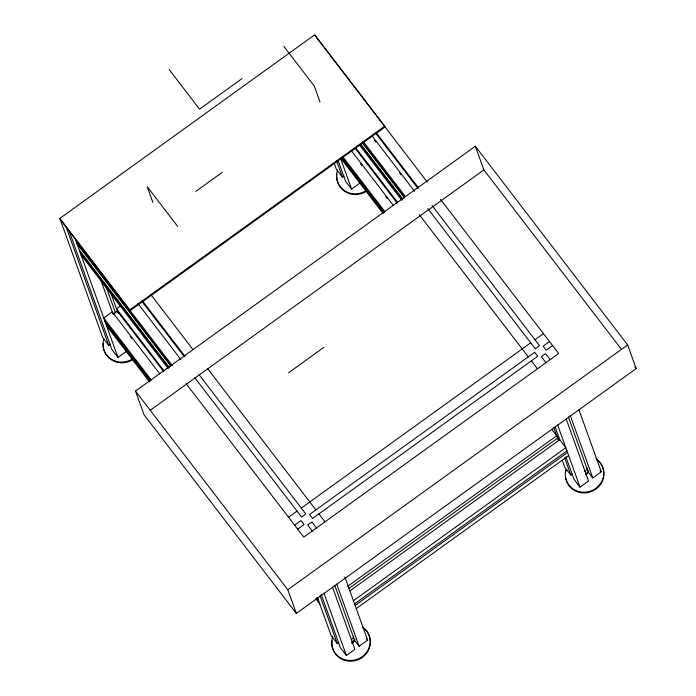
<?xml version="1.0" encoding="UTF-8"?>
<svg xmlns="http://www.w3.org/2000/svg" width="696" height="696" viewBox="0 0 696 696"><rect width="100%" height="100%" fill="white"/><g stroke="black" fill="none" stroke-linecap="round" stroke-linejoin="round"><path stroke-width="1.04" d="M242.051 78.587L199.569 109.194L169.111 69.452M59.821 218.413L314.714 34.8L384.766 126.202L385.053 126.985L130.161 310.607L59.821 218.413L102.712 337.551L108.802 345.503L110.394 344.355M195.785 191.409L222.294 172.312M120.73 305.735L116.484 308.789L164.012 370.803M113.091 314.218L117.337 311.164L163.543 371.447M129.882 309.816L384.766 126.202M334.158 163.116L336.359 169.241L342.449 177.184L344.05 176.036M69.243 231.124L111.847 349.479L117.946 357.422L126.437 351.306M338.152 160.75L345.503 181.16L351.593 189.103L360.084 182.987M135.511 391.056L475.359 146.23L627.653 344.929L636.179 368.593L296.331 613.42L144.029 414.729L135.511 391.056L287.805 589.747L296.331 613.42M150.197 410.283L483.885 169.902L475.359 146.23M288.544 372.795L323.858 347.356M288.553 517.25L297.044 511.125M301.298 508.071L530.691 342.815M534.946 339.752L543.437 333.628M294.643 525.193L301.011 520.608L304.056 524.575L297.688 529.169M549.527 341.579L543.158 346.164L546.203 350.14L552.581 345.555M287.805 589.747L627.653 344.929M347.817 586.25L556.696 435.774M348.661 588.616L557.548 438.141L559.375 440.525M349.975 590.861L559.741 439.75M353.429 600.718L565.831 447.702L551.824 429.423M354.56 603.867L566.97 450.851M355.134 605.45L567.536 452.435L566.231 450.73M356.265 608.6L568.675 455.593M317.524 597.725L331.157 635.596L337.247 643.539L338.839 642.399M562.237 460.134L564.804 467.277L570.894 475.229L572.495 474.08M352.011 642.156L354.56 640.32L334.733 585.232M585.658 473.845L588.207 472.01L568.38 416.913M321.195 594.462L340.292 647.515L346.39 655.467L354.882 649.342L332.479 587.111M354.56 640.32L359.136 646.279L367.627 640.163L344.859 576.906M565.865 456.759L573.948 479.196L580.038 487.148L588.529 481.032L566.126 418.792M588.207 472.01L592.783 477.969L601.274 471.845L578.872 409.613M483.885 169.902L621.676 349.67M634.856 366.879L636.179 368.593M314.992 35.592L322.927 45.936M324.136 47.511L427.318 182.135M440.516 199.343L558.67 353.498L303.778 537.121L186.232 383.757M375.936 132.301L418.818 188.251M432.016 205.468L539.513 345.712L535.268 348.774L427.77 208.53M550.171 359.623L545.603 353.664L541.357 356.717L545.925 362.677M375.466 132.945L417.696 188.033M371.69 135.363L414.572 191.313M374.518 140.314L375.84 142.028M399.591 173.017L400.913 174.739M363.19 141.479L405.42 196.568M419.27 214.646L528.29 356.883M531.335 360.85L537.425 368.802M362.346 142.054L404.576 197.142M362.259 142.776L404.48 197.864M360.572 143.915L402.793 199.012M360.476 144.637L402.706 199.726M283.864 46.406L314.322 86.139L320.003 101.921M359.632 145.212L401.862 200.3M356.074 148.231L397.66 202.484M354.943 148.013L397.19 203.128M600.056 470.261L601.274 471.845M351.167 150.423L393.414 205.546M360.598 163.986L361.92 165.709M385.68 196.716L387.002 198.438M342.667 156.548L384.914 211.662M341.823 157.122L384.07 212.236M341.736 157.835L383.983 212.95M340.892 158.41L383.139 213.524M177.671 226.391L147.213 186.65L152.894 202.432M150.701 294.391L192.949 349.514M207.478 368.462L315.88 509.898M318.925 513.865L325.023 521.817M142.21 300.515L185.119 356.491M198.978 374.579L305.866 514.031L301.612 517.085L194.732 377.641M316.523 527.933L311.956 521.974L307.71 525.036L312.278 530.996M142.402 302.02L183.988 356.274M137.965 303.578L180.864 359.554M60.108 219.205L172.373 365.678M76.473 242.234L170.868 365.383M77.038 243.809L170.772 366.105M79.309 250.125L169.084 367.244M79.883 251.7L168.998 367.966M81.014 254.858L168.154 368.532M366.409 638.571L367.627 640.163M159.767 373.856L112.239 311.851L103.739 317.976L151.267 379.981M130.248 336.612L131.57 338.334M104.879 321.126L150.423 380.555M316.767 597.577L318.089 599.299M105.444 322.709L150.336 381.269M316.68 598.299L318.664 600.883M106.584 325.867L149.492 381.843M315.836 598.865L319.795 604.032M570.372 415.73L592.783 477.969M557.627 424.917L580.038 487.148M555.208 427.17L559.984 440.429M553.633 427.274L558.044 439.515M564.656 457.881L570.894 475.229M340.57 158.497L351.593 189.103M336.577 160.863L342.449 177.184M336.725 584.048L359.136 646.279M323.979 593.227L346.39 655.467M319.986 595.593L337.247 643.539M110.855 293.147L118.198 313.557M105.914 286.169L115.466 312.695M100.729 279.888L112.848 313.557M75.333 239.076L117.946 357.422M66.198 227.157L108.802 345.503M587.207 467.93A5.185 4.916 -19.8 0 1 584.736 471.47M595.959 458.586A19.357 18.348 -19.8 0 1 601.222 482.328A19.357 18.348 -19.8 0 1 577.115 491.054A19.357 18.348 -19.8 0 1 565.944 469.452M596.341 459.377A19.357 18.348 -19.8 0 1 594.219 490.228A19.357 18.348 -19.8 0 1 565.604 477.073M565.804 471.792A19.357 18.348 -19.8 0 1 566.196 470.165M588.372 470.931A5.237 4.968 -19.8 0 1 585.875 474.507A5.185 4.916 -19.8 0 0 588.294 470.94M365.635 191.765A19.357 18.348 -19.8 0 1 345.207 191.704A19.357 18.348 -19.8 0 1 336.995 174.017M365.374 191.061A19.357 18.348 -19.8 0 1 343.502 189.991A19.357 18.348 -19.8 0 1 337.603 169.902M353.69 636.153A5.185 4.916 -19.8 0 1 351.219 639.694M362.338 626.809A19.357 18.348 -19.8 0 1 367.462 650.908A19.357 18.348 -19.8 0 1 342.797 659.034A19.357 18.348 -19.8 0 1 332.74 636.553M362.59 627.522A19.357 18.348 -19.8 0 1 368.297 650.577A19.357 18.348 -19.8 0 1 345.303 660.513A19.357 18.348 -19.8 0 1 332.131 640.668M354.795 639.198A5.237 4.968 -19.8 0 1 351.871 643M354.777 639.172A5.185 4.916 -19.8 0 1 351.88 642.939M131.683 359.388A19.357 18.348 -19.8 0 1 110.359 358.579A19.357 18.348 -19.8 0 1 103.66 339.326M131.944 360.102A19.357 18.348 -19.8 0 1 112.056 360.215A19.357 18.348 -19.8 0 1 103.286 343.38M534.659 352.289L309.511 514.483L312.556 518.459L537.712 356.265L534.659 352.289"/></g></svg>
